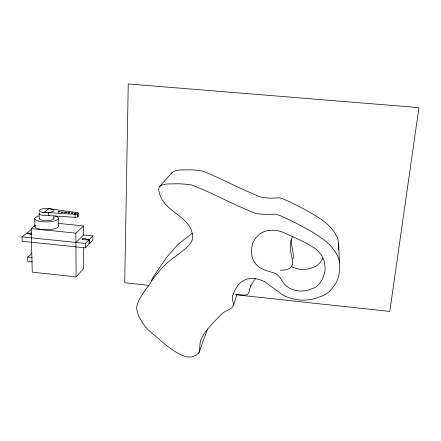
<?xml version="1.0" encoding="UTF-8"?>
<svg xmlns="http://www.w3.org/2000/svg" width="441" height="441" viewBox="0 0 441 441"><rect width="100%" height="100%" fill="white"/><g stroke="black" fill="none" stroke-linecap="round" stroke-linejoin="round"><path stroke-width="0.66" d="M75.924 242.445L83.647 234.981L92.847 235.924L89.358 239.435L86.243 239.116A2.034 0.656 -0.2 0 0 83.603 238.482A2.034 0.656 -0.2 0 0 82.572 239.502A2.034 0.656 -0.2 0 0 85.885 239.474L89.005 239.794L88.999 244.149L85.4 247.836L22.177 241.266L22.05 236.872L26.554 233.372L29.624 233.686A2.056 0.639 -1.4 0 0 31.454 234.342M89.358 239.435L89.352 243.785L92.831 240.218L92.847 235.924M291.258 239.298C290.812 245.521 293.761 251.458 293.32 257.627A6.246 5.86 10 0 1 292.813 258.988M338.666 250.03L338.743 244.479L338.203 240.466A22.463 21.135 3.7 0 0 336.858 236.492L334.664 232.567L330.844 227.666A45.892 43.025 8.3 0 0 327.558 224.386C319.229 217.176 309.417 211.934 299.72 206.807A307.294 258.674 20.7 0 0 292.46 203.174L283.502 199.045L279.715 197.849L269.958 198.191L263.2 197.562A26.102 25.429 17.7 0 1 260.069 196.769C240.863 189.183 222.705 179.156 203.533 171.461A21.78 20.683 34.8 0 0 200.286 170.59L192.552 169.895A176.406 157.806 21.3 0 0 188.031 169.818C182.844 170.182 176.769 169.096 172.31 172.332L159.234 186.962L158.677 189.724L159.521 193.665A31.432 29.806 37 0 0 160.915 197.314C168.071 213.51 193.924 218.262 192.469 238.757A11.257 10.474 30.5 0 1 191.885 240.753C189.509 246.023 184.432 249.319 180.143 252.908A290.128 254.915 62.4 0 1 175.959 256.105C167.393 261.557 160.574 269.17 154.416 277.146A128.48 115.002 14 0 0 152.139 280.228C147.129 289.042 138.733 296.501 136.754 306.732A16.686 14.955 27.4 0 0 136.771 309.576L138.491 315.773L142.928 323.479A60.351 54.927 24.1 0 0 145.436 326.77A48.493 43.924 24.8 0 0 148.468 330.16C160.171 339.592 171.251 351.709 185.749 356.604A25.269 22.585 22.3 0 0 188.098 356.956L190.931 357.006A9.845 8.743 21.7 0 0 192.976 356.593L196.267 355.027L198.494 353.28A3.975 3.528 21 0 0 199.123 352.205L200.313 341.781A20.655 18.445 18.5 0 1 200.831 339.846C205.512 329.449 214.591 321.693 222.242 313.474C225.759 310.288 231.817 309.687 233.736 304.979L236.96 294.544M233.736 304.979C233.118 301.131 230.963 297.162 233.576 293.276A48.334 44.155 11.7 0 1 234.59 290.856L237.942 285.288A22.111 20.292 15.2 0 1 241.751 281.694L244.838 279.892A15.429 14.195 15.8 0 1 247.462 278.988L251.155 278.475L254.562 278.602A26.344 24.117 15.5 0 1 257.423 279.054L261.519 280.255A22.91 21.003 15.4 0 1 264.655 281.727L283.067 295.123A31.399 29.227 8.1 0 0 286.396 296.738L291.562 298.485A46.917 43.946 6.8 0 0 295.955 299.456L298.992 299.886A39.194 36.586 7.2 0 0 309.301 299.737A37.59 35.065 7.2 0 0 313.319 298.965C319.488 297.041 326.323 295.338 330.601 290.068A47.871 44.773 8.7 0 0 333.931 286.011C339.013 279.522 340.143 270.939 339.471 262.946L338.638 243.134M171.488 173.98L172.31 172.332M250.868 285.029L250.72 285.481M198.957 352.596L207.612 328.925M151.379 280.785L153.633 276.513L164.857 259.909A119.291 108.122 13.6 0 1 166.99 257.02L178.07 244.347L187.111 237.264A266.585 236.751 63.5 0 0 191.014 234.265L192.337 233.212M250.543 285.895L250.328 286.281M255.488 278.453L253.222 281.86A59.623 54.414 8.1 0 0 252.02 283.833L250.516 286.744A18.483 17.012 13.4 0 0 249.97 288.177L248.741 292.785L247.737 294.323A3.159 2.905 16.8 0 1 246.844 294.869L243.377 295.095L235.351 294.252M35.258 225.406L31.157 228.581L32.254 272.152L76.089 276.887L83.691 268.503L83.663 247.429M85.4 247.836L85.4 243.421L89.005 239.794M76.089 276.887L75.88 233.146L83.636 225.941L58.548 223.405M159.636 186.433C164.449 182.965 170.998 184.156 176.587 183.776A189.757 167.464 21.3 0 1 181.466 183.869L189.823 184.641A23.538 22.16 33.7 0 1 193.334 185.584C214.067 193.908 233.724 204.723 254.496 212.937A28.257 27.336 18.3 0 0 257.88 213.797L265.19 214.497L275.735 214.161L279.831 215.456L289.522 219.916A329.24 272.329 20.7 0 1 297.383 223.846C307.868 229.375 318.474 235.025 327.498 242.804A49.568 46.018 9.1 0 1 331.048 246.337L335.182 251.602L337.552 255.819A24.277 22.634 4.9 0 1 339.002 260.085L339.471 262.946M48.278 212.562L48.328 215.55L75.097 217.341A2.062 0.606 0 0 0 77.511 216.944L78.278 216.277L78.266 213.306A2.056 0.595 0 0 0 77.175 212.573L48.846 208.775L44.172 212.286L75.08 214.359A2.062 0.601 0 0 0 77.5 213.968L78.266 213.306M32.254 261.783L27.794 261.304L27.678 257.037L31.311 253.917M31.361 229.634L27 233.024L30.065 233.339A2.056 0.639 -1.4 0 1 31.509 233.069M280.107 270.173L285.382 269.991L289.186 268.641A7.883 7.37 10.5 0 0 290.443 267.665L291.892 265.747A6.411 5.992 10.3 0 0 292.411 264.357C292.725 256.717 288.833 249.154 290.762 241.442A17.001 16.003 5.6 0 1 291.253 239.75L291.887 238.212A23.56 22.149 4.4 0 1 292.642 236.734M31.157 228.581L75.88 233.146M22.05 236.872L85.4 243.421M27.678 257.037L32.149 257.511M148.689 285.355L124.715 282.758L128.248 83.944L418.95 107.615L389.794 311.418L236.365 294.831M233.239 294.004L233.846 294.081M293.513 267.461L297.195 268.767A24.817 23.356 6.4 0 0 299.908 269.335L303.204 269.578L306.71 269.231A37.226 35.236 6.8 0 0 309.825 268.586L315.927 266.259A14.255 13.357 5.8 0 0 318.253 264.567L320.16 262.489L322.321 259.104A32.325 30.462 8.5 0 0 322.801 258.172M254.92 262.764C259.479 269.699 268.1 270.873 275.316 273.409A9.404 8.71 12.9 0 1 276.678 274.181C281.435 277.67 282.802 284.23 288.05 287.278A17.408 16.174 8.3 0 0 290.746 288.811L294.726 290.222A26.813 25.005 7.5 0 0 297.647 290.84L301.209 291.115L304.996 290.757A40.236 37.75 7.9 0 0 308.353 290.079L314.94 287.62A15.396 14.288 6.8 0 0 317.448 285.818L319.505 283.602L321.842 279.985A34.922 32.601 9.5 0 0 323.281 276.948L324.813 271.755A23.627 22.011 7.5 0 0 325.122 268.58L324.747 264.06A33.566 31.278 9.3 0 0 323.926 260.603L322.316 256.541A20.22 18.869 7 0 0 320.861 254.154L315.558 248.73L306.247 243.156A133.391 119.246 15.7 0 0 300.211 240.202L283.453 232.484A26.631 24.972 12.8 0 0 280.625 231.47A27.695 25.958 12.9 0 0 276.022 230.478L275.151 230.373A24.674 23.158 12.8 0 0 269.716 230.389M30.065 233.339L30.093 234.579M34.745 218.582L34.922 226.349M39.166 213.582L39.271 218.516M53.995 215.836L54.028 218.289M58.499 218.223L58.592 225.924M77.5 213.968L77.511 216.944M75.08 214.359L75.097 217.341M82.28 238.906L82.28 239.722M83.636 225.941L83.647 234.981M86.243 239.116L86.243 240.356M254.92 262.764A21.488 20.181 13 0 1 253.244 259.92L251.916 256.227L251.486 251.817A46.145 43.306 7.9 0 1 251.607 248.978L252.406 244.165A16.477 15.496 13.9 0 1 253.371 241.629L255.537 238.25L258.156 235.351A17.193 16.185 13.5 0 1 259.545 234.199L260.57 233.498A21.052 19.79 13 0 1 263.42 231.988L264.01 231.745A19.266 18.125 13.2 0 1 266.436 230.963L268.354 230.571A25.859 24.255 12.8 0 1 269.716 230.389M293.513 267.461A16.119 15.121 7.3 0 1 291.81 266.551M53.642 217.645A7.381 2.166 -0.7 0 1 47.143 220.577A7.381 2.166 -0.7 0 1 39.409 218.091M77.781 215.66A2.056 0.601 0 0 1 78.278 216.277M49.657 215.401A7.398 2.128 -0.6 0 1 41.73 215.164A7.398 2.128 -0.6 0 1 39.464 212.975M58.295 225.213A11.841 3.589 -0.9 0 1 46.939 229.772A11.841 3.589 -0.9 0 1 35.153 225.649M55.423 216.007A11.879 3.489 -0.7 0 1 54.541 220.958A11.879 3.489 -0.7 0 1 37.711 220.864A11.879 3.489 -0.7 0 1 38.825 215.914M42.727 212.38A7.403 2.1 -0.6 0 0 53.912 210.495A7.403 2.1 -0.6 0 0 42.882 208.736A7.403 2.1 -0.6 0 0 42.727 212.38M58.565 212.022A1.031 0.298 -0.3 0 0 60.169 211.79A1.031 0.298 -0.3 0 0 58.686 211.509A1.031 0.298 -0.3 0 0 58.565 212.022M61.801 212.341A1.031 0.298 -0.3 0 0 63.405 212.11A1.031 0.298 -0.3 0 0 61.922 211.829A1.031 0.298 -0.3 0 0 61.801 212.341M65.042 212.667A1.031 0.298 -0.2 0 0 66.646 212.43A1.031 0.298 -0.2 0 0 65.152 212.149A1.031 0.298 -0.2 0 0 65.042 212.667M68.289 212.986A1.031 0.298 -0.1 0 0 69.887 212.755A1.031 0.298 -0.1 0 0 68.394 212.474A1.031 0.298 -0.1 0 0 68.289 212.986M71.536 213.312A1.031 0.298 -0.1 0 0 73.129 213.075A1.031 0.298 -0.1 0 0 71.635 212.794A1.031 0.298 -0.1 0 0 71.536 213.312M74.788 213.637A1.031 0.298 0 0 0 76.376 213.4A1.031 0.298 0 0 0 74.876 213.119A1.031 0.298 0 0 0 74.788 213.637"/></g></svg>
